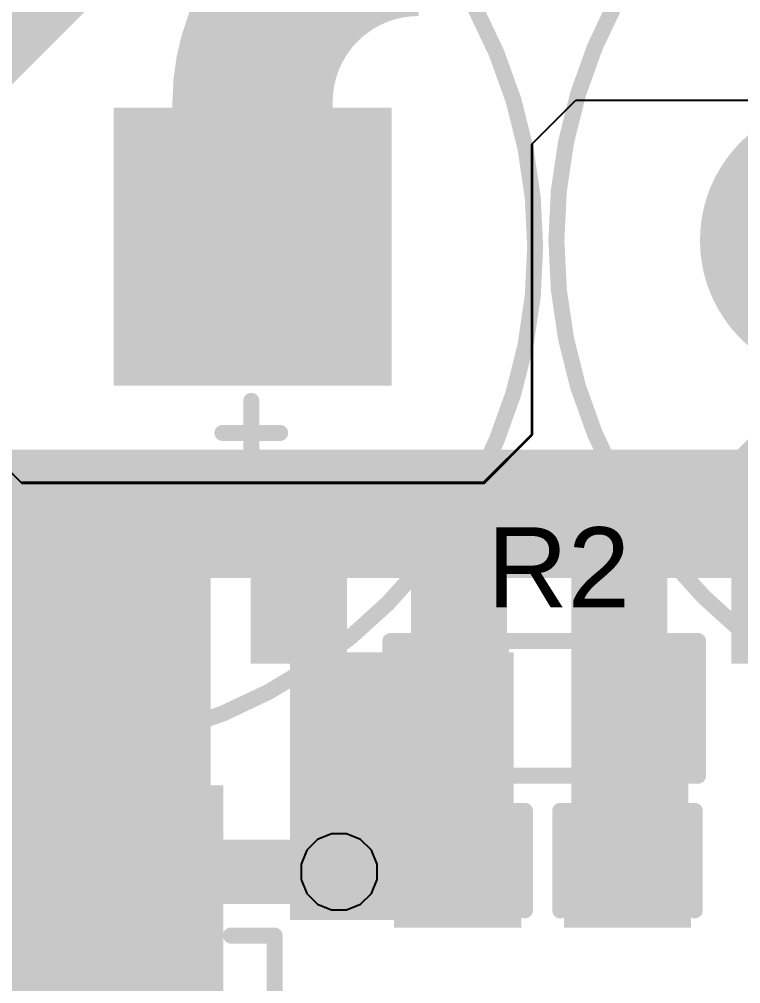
# Model space of a CAD drawing. Header units: millimetres. Extents: x -0.24 to 4.31, y -0.01 to 3.37.
# Drawn here: x 0.9612 to 1.1863, y 0.5981 to 0.899 of the extents above; entities that cross this region are included whole.
import ezdxf

# ---------------------------------------------------------------- set-up
doc = ezdxf.new("R2010")
doc.units = ezdxf.units.MM
doc.header["$MEASUREMENT"] = 0
for name, color, linetype in [('BottomLayer', 5, 'Continuous'), ('BottomOverlay', 54, 'Continuous'), ('BottomPaste', 16, 'Continuous'), ('BottomSolder', 6, 'Continuous'), ('MidLayer1', 16, 'Continuous'), ('MidLayer2', 76, 'Continuous'), ('MultiLayer', 9, 'Continuous'), ('PadHoleLayer', 156, 'Continuous'), ('TopLayer', 1, 'Continuous'), ('TopOverlay', 2, 'Continuous'), ('TopPaste', 8, 'Continuous'), ('TopSolder', 216, 'Continuous'), ('ViaHoleLayer', 16, 'Continuous')]:
    doc.layers.add(name, color=color, linetype=linetype)
doc.styles.add('Arial', font='', dxfattribs={"height": 0.2})
doc.styles.get('Arial').set_extended_font_data('Arial')

# ---------------------------------------------------------------- blocks, each defined once
blk = doc.blocks.new('6_8UF400V87EC0241_12')
at = {"layer": 'BottomLayer'}
h = blk.add_hatch(color=5, dxfattribs=at)
edge = h.paths.add_edge_path()
edge.add_arc((0.06929, 0), 0.03937, 0, 360)
at = {"layer": 'BottomSolder'}
h = blk.add_hatch(color=6, dxfattribs=at)
edge = h.paths.add_edge_path()
edge.add_arc((0.06929, 0), 0.04337, 0, 360)
at = {"layer": 'MidLayer1'}
h = blk.add_hatch(color=16, dxfattribs=at)
edge = h.paths.add_edge_path()
edge.add_arc((0.06929, 0), 0.03937, 0, 360)
at = {"layer": 'MidLayer2'}
h = blk.add_hatch(color=76, dxfattribs=at)
edge = h.paths.add_edge_path()
edge.add_arc((0.06929, 0), 0.03937, 0, 360)
at = {"layer": 'MultiLayer'}
h = blk.add_hatch(color=9, dxfattribs=at)
edge = h.paths.add_edge_path()
edge.add_arc((0.06929, 0), 0.03937, 0, 360)
at = {"layer": 'TopLayer'}
h = blk.add_hatch(color=1, dxfattribs=at)
edge = h.paths.add_edge_path()
edge.add_arc((0.06929, 0), 0.03937, 0, 360)
at = {"layer": 'TopSolder'}
h = blk.add_hatch(color=216, dxfattribs=at)
edge = h.paths.add_edge_path()
edge.add_arc((0.06929, 0), 0.04337, 0, 360)
at = {"layer": 'TopOverlay'}
for points, const_width in [([(0.15748, 0, 1), (-0.15748, 0, 1)], 0.005), ([(0.15623, 0, 1), (0.15873, 0, 1)], 0.0025)]:
    blk.add_lwpolyline(points, format="xyb", close=True, dxfattribs=dict(at, const_width=const_width))
blk = doc.blocks.new('6_8UF400V87EC0241_13')
at = {"layer": 'BottomLayer'}
blk.add_hatch(color=5, dxfattribs=at).paths.add_polyline_path([(-0.10866, 0.03937), (-0.02992, 0.03937), (-0.02992, -0.03937), (-0.10866, -0.03937)])
at = {"layer": 'BottomSolder'}
blk.add_hatch(color=6, dxfattribs=at).paths.add_polyline_path([(-0.11266, 0.04337), (-0.02592, 0.04337), (-0.02592, -0.04337), (-0.11266, -0.04337)])
at = {"layer": 'MidLayer1'}
blk.add_hatch(color=16, dxfattribs=at).paths.add_polyline_path([(-0.10866, 0.03937), (-0.02992, 0.03937), (-0.02992, -0.03937), (-0.10866, -0.03937)])
at = {"layer": 'MidLayer2'}
blk.add_hatch(color=76, dxfattribs=at).paths.add_polyline_path([(-0.10866, 0.03937), (-0.02992, 0.03937), (-0.02992, -0.03937), (-0.10866, -0.03937)])
at = {"layer": 'MultiLayer'}
blk.add_hatch(color=9, dxfattribs=at).paths.add_polyline_path([(-0.10866, 0.03937), (-0.02992, 0.03937), (-0.02992, -0.03937), (-0.10866, -0.03937)])
at = {"layer": 'PadHoleLayer'}
h = blk.add_hatch(color=156, dxfattribs=at)
edge = h.paths.add_edge_path()
edge.add_arc((-0.06929, 0), 0.01969, 0, 360)
at = {"layer": 'TopLayer'}
blk.add_hatch(color=1, dxfattribs=at).paths.add_polyline_path([(-0.10866, 0.03937), (-0.02992, 0.03937), (-0.02992, -0.03937), (-0.10866, -0.03937)])
at = {"layer": 'TopSolder'}
blk.add_hatch(color=216, dxfattribs=at).paths.add_polyline_path([(-0.11266, 0.04337), (-0.02592, 0.04337), (-0.02592, -0.04337), (-0.11266, -0.04337)])
at = {"layer": 'TopOverlay'}
for points, const_width in [([(0.15748, 0, 1), (-0.15748, 0, 1)], 0.005), ([(-0.07015, 0.06907, 1), (-0.06765, 0.06907, 1)], 0.0025), ([(-0.07915, 0.05807, 1), (-0.07665, 0.05807, 1)], 0.0025), ([(-0.06115, 0.05807, 1), (-0.05865, 0.05807, 1)], 0.0025), ([(-0.07015, 0.04807, 1), (-0.06765, 0.04807, 1)], 0.0025), ([(-0.15873, 0, 1), (-0.15623, 0, 1)], 0.0025)]:
    blk.add_lwpolyline(points, format="xyb", close=True, dxfattribs=dict(at, const_width=const_width))
at = {"layer": 'TopOverlay', "const_width": 0.005}
for points in [[(-0.0689, 0.06907), (-0.0689, 0.04807)], [(-0.0599, 0.05807), (-0.0779, 0.05807)]]:
    blk.add_lwpolyline(points, dxfattribs=at)
blk = doc.blocks.new('C___0603_18')
at = {"layer": 'TopLayer'}
for points in [[(-0.015, 0.0175), (-0.015, -0.0175), (-0.045, -0.0175), (-0.045, 0.0175)], [(0.045, 0.0175), (0.045, -0.0175), (0.015, -0.0175), (0.015, 0.0175)]]:
    blk.add_hatch(color=1, dxfattribs=at).paths.add_polyline_path(points)
at = {"layer": 'TopPaste'}
for points in [[(-0.015, 0.0175), (-0.015, -0.0175), (-0.045, -0.0175), (-0.045, 0.0175)], [(0.045, 0.0175), (0.045, -0.0175), (0.015, -0.0175), (0.015, 0.0175)]]:
    blk.add_hatch(color=8, dxfattribs=at).paths.add_polyline_path(points)
at = {"layer": 'TopSolder'}
for points in [[(-0.01264, 0.01986), (-0.01264, -0.01986), (-0.04736, -0.01986), (-0.04736, 0.01986)], [(0.04736, 0.01986), (0.04736, -0.01986), (0.01264, -0.01986), (0.01264, 0.01986)]]:
    blk.add_hatch(color=216, dxfattribs=at).paths.add_polyline_path(points)
at = {"layer": 'TopOverlay', "const_width": 0.005}
for points in [[(-0.049, 0.021), (-0.018, 0.021)], [(-0.049, 0.021), (-0.049, -0.021)], [(0.018, 0.021), (0.049, 0.021)], [(0.049, 0.021), (0.049, -0.021)], [(-0.049, -0.021), (-0.018, -0.021)], [(0.018, -0.021), (0.049, -0.021)]]:
    blk.add_lwpolyline(points, dxfattribs=at)
at = {"layer": 'TopOverlay', "const_width": 0.0025}
for points in [[(-0.05025, 0.021, 1), (-0.04775, 0.021, 1)], [(-0.05025, 0.021, 1), (-0.04775, 0.021, 1)], [(-0.01925, 0.021, 1), (-0.01675, 0.021, 1)], [(0.01675, 0.021, 1), (0.01925, 0.021, 1)], [(0.04775, 0.021, 1), (0.05025, 0.021, 1)], [(0.04775, 0.021, 1), (0.05025, 0.021, 1)], [(-0.05025, -0.021, 1), (-0.04775, -0.021, 1)], [(-0.05025, -0.021, 1), (-0.04775, -0.021, 1)], [(-0.01925, -0.021, 1), (-0.01675, -0.021, 1)], [(0.01675, -0.021, 1), (0.01925, -0.021, 1)], [(0.04775, -0.021, 1), (0.05025, -0.021, 1)], [(0.04775, -0.021, 1), (0.05025, -0.021, 1)]]:
    blk.add_lwpolyline(points, format="xyb", close=True, dxfattribs=at)
blk = doc.blocks.new('C___0603_19')
at = {"layer": 'TopLayer'}
for points in [[(-0.015, 0.0175), (-0.015, -0.0175), (-0.045, -0.0175), (-0.045, 0.0175)], [(0.045, 0.0175), (0.045, -0.0175), (0.015, -0.0175), (0.015, 0.0175)]]:
    blk.add_hatch(color=1, dxfattribs=at).paths.add_polyline_path(points)
at = {"layer": 'TopPaste'}
for points in [[(-0.015, 0.0175), (-0.015, -0.0175), (-0.045, -0.0175), (-0.045, 0.0175)], [(0.045, 0.0175), (0.045, -0.0175), (0.015, -0.0175), (0.015, 0.0175)]]:
    blk.add_hatch(color=8, dxfattribs=at).paths.add_polyline_path(points)
at = {"layer": 'TopSolder'}
for points in [[(-0.01264, 0.01986), (-0.01264, -0.01986), (-0.04736, -0.01986), (-0.04736, 0.01986)], [(0.04736, 0.01986), (0.04736, -0.01986), (0.01264, -0.01986), (0.01264, 0.01986)]]:
    blk.add_hatch(color=216, dxfattribs=at).paths.add_polyline_path(points)
at = {"layer": 'TopOverlay', "const_width": 0.005}
for points in [[(-0.049, 0.021), (-0.018, 0.021)], [(-0.049, 0.021), (-0.049, -0.021)], [(0.018, 0.021), (0.049, 0.021)], [(0.049, 0.021), (0.049, -0.021)], [(-0.049, -0.021), (-0.018, -0.021)], [(0.018, -0.021), (0.049, -0.021)]]:
    blk.add_lwpolyline(points, dxfattribs=at)
at = {"layer": 'TopOverlay', "const_width": 0.0025}
for points in [[(-0.05025, 0.021, 1), (-0.04775, 0.021, 1)], [(-0.05025, 0.021, 1), (-0.04775, 0.021, 1)], [(-0.01925, 0.021, 1), (-0.01675, 0.021, 1)], [(0.01675, 0.021, 1), (0.01925, 0.021, 1)], [(0.04775, 0.021, 1), (0.05025, 0.021, 1)], [(0.04775, 0.021, 1), (0.05025, 0.021, 1)], [(-0.05025, -0.021, 1), (-0.04775, -0.021, 1)], [(-0.05025, -0.021, 1), (-0.04775, -0.021, 1)], [(-0.01925, -0.021, 1), (-0.01675, -0.021, 1)], [(0.01675, -0.021, 1), (0.01925, -0.021, 1)], [(0.04775, -0.021, 1), (0.05025, -0.021, 1)], [(0.04775, -0.021, 1), (0.05025, -0.021, 1)]]:
    blk.add_lwpolyline(points, format="xyb", close=True, dxfattribs=at)
blk = doc.blocks.new('R___0603_27')
at = {"layer": 'TopLayer'}
for points in [[(-0.015, 0.0175), (-0.015, -0.0175), (-0.045, -0.0175), (-0.045, 0.0175)], [(0.045, 0.0175), (0.045, -0.0175), (0.015, -0.0175), (0.015, 0.0175)]]:
    blk.add_hatch(color=1, dxfattribs=at).paths.add_polyline_path(points)
at = {"layer": 'TopPaste'}
for points in [[(-0.015, 0.0175), (-0.015, -0.0175), (-0.045, -0.0175), (-0.045, 0.0175)], [(0.045, 0.0175), (0.045, -0.0175), (0.015, -0.0175), (0.015, 0.0175)]]:
    blk.add_hatch(color=8, dxfattribs=at).paths.add_polyline_path(points)
at = {"layer": 'TopSolder'}
for points in [[(-0.011, 0.0215), (-0.011, -0.0215), (-0.049, -0.0215), (-0.049, 0.0215)], [(0.049, 0.0215), (0.049, -0.0215), (0.011, -0.0215), (0.011, 0.0215)]]:
    blk.add_hatch(color=216, dxfattribs=at).paths.add_polyline_path(points)
at = {"layer": 'TopOverlay', "const_width": 0.005}
for points in [[(-0.048, -0.021), (-0.048, 0.021)], [(-0.048, 0.021), (0.048, 0.021)], [(0.048, -0.021), (0.048, 0.021)], [(-0.048, -0.021), (0.048, -0.021)]]:
    blk.add_lwpolyline(points, dxfattribs=at)
at = {"layer": 'TopOverlay', "const_width": 0.0025}
for points in [[(-0.04925, 0.021, 1), (-0.04675, 0.021, 1)], [(-0.04925, 0.021, 1), (-0.04675, 0.021, 1)], [(0.04675, 0.021, 1), (0.04925, 0.021, 1)], [(0.04675, 0.021, 1), (0.04925, 0.021, 1)], [(-0.04925, -0.021, 1), (-0.04675, -0.021, 1)], [(-0.04925, -0.021, 1), (-0.04675, -0.021, 1)], [(0.04675, -0.021, 1), (0.04925, -0.021, 1)], [(0.04675, -0.021, 1), (0.04925, -0.021, 1)]]:
    blk.add_lwpolyline(points, format="xyb", close=True, dxfattribs=at)
blk = doc.blocks.new('SOP_16_B_31')
at = {"layer": 'BottomLayer'}
for points in [[(-0.13605, 0.186), (-0.0785, 0.186), (-0.0785, 0.164), (-0.13605, 0.164)], [(0.0785, 0.186), (0.13605, 0.186), (0.13605, 0.164), (0.0785, 0.164)], [(-0.13605, 0.136), (-0.0785, 0.136), (-0.0785, 0.114), (-0.13605, 0.114)], [(0.0785, 0.136), (0.13605, 0.136), (0.13605, 0.114), (0.0785, 0.114)], [(-0.13605, 0.086), (-0.0785, 0.086), (-0.0785, 0.064), (-0.13605, 0.064)], [(0.0785, 0.086), (0.13605, 0.086), (0.13605, 0.064), (0.0785, 0.064)], [(-0.13605, 0.036), (-0.0785, 0.036), (-0.0785, 0.014), (-0.13605, 0.014)], [(0.0785, 0.036), (0.13605, 0.036), (0.13605, 0.014), (0.0785, 0.014)], [(-0.13605, -0.014), (-0.0785, -0.014), (-0.0785, -0.036), (-0.13605, -0.036)], [(0.0785, -0.014), (0.13605, -0.014), (0.13605, -0.036), (0.0785, -0.036)], [(-0.13605, -0.064), (-0.0785, -0.064), (-0.0785, -0.086), (-0.13605, -0.086)], [(0.0785, -0.064), (0.13605, -0.064), (0.13605, -0.086), (0.0785, -0.086)], [(-0.13605, -0.114), (-0.0785, -0.114), (-0.0785, -0.136), (-0.13605, -0.136)], [(0.0785, -0.114), (0.13605, -0.114), (0.13605, -0.136), (0.0785, -0.136)], [(-0.13605, -0.164), (-0.0785, -0.164), (-0.0785, -0.186), (-0.13605, -0.186)], [(0.0785, -0.164), (0.13605, -0.164), (0.13605, -0.186), (0.0785, -0.186)]]:
    blk.add_hatch(color=5, dxfattribs=at).paths.add_polyline_path(points)
at = {"layer": 'BottomPaste'}
for points in [[(-0.13605, 0.186), (-0.0785, 0.186), (-0.0785, 0.164), (-0.13605, 0.164)], [(0.0785, 0.186), (0.13605, 0.186), (0.13605, 0.164), (0.0785, 0.164)], [(-0.13605, 0.136), (-0.0785, 0.136), (-0.0785, 0.114), (-0.13605, 0.114)], [(0.0785, 0.136), (0.13605, 0.136), (0.13605, 0.114), (0.0785, 0.114)], [(-0.13605, 0.086), (-0.0785, 0.086), (-0.0785, 0.064), (-0.13605, 0.064)], [(0.0785, 0.086), (0.13605, 0.086), (0.13605, 0.064), (0.0785, 0.064)], [(-0.13605, 0.036), (-0.0785, 0.036), (-0.0785, 0.014), (-0.13605, 0.014)], [(0.0785, 0.036), (0.13605, 0.036), (0.13605, 0.014), (0.0785, 0.014)], [(-0.13605, -0.014), (-0.0785, -0.014), (-0.0785, -0.036), (-0.13605, -0.036)], [(0.0785, -0.014), (0.13605, -0.014), (0.13605, -0.036), (0.0785, -0.036)], [(-0.13605, -0.064), (-0.0785, -0.064), (-0.0785, -0.086), (-0.13605, -0.086)], [(0.0785, -0.064), (0.13605, -0.064), (0.13605, -0.086), (0.0785, -0.086)], [(-0.13605, -0.114), (-0.0785, -0.114), (-0.0785, -0.136), (-0.13605, -0.136)], [(0.0785, -0.114), (0.13605, -0.114), (0.13605, -0.136), (0.0785, -0.136)], [(-0.13605, -0.164), (-0.0785, -0.164), (-0.0785, -0.186), (-0.13605, -0.186)], [(0.0785, -0.164), (0.13605, -0.164), (0.13605, -0.186), (0.0785, -0.186)]]:
    blk.add_hatch(color=16, dxfattribs=at).paths.add_polyline_path(points)
at = {"layer": 'BottomSolder'}
for points in [[(-0.14005, 0.19), (-0.0745, 0.19), (-0.0745, 0.16), (-0.14005, 0.16)], [(0.0745, 0.19), (0.14005, 0.19), (0.14005, 0.16), (0.0745, 0.16)], [(-0.14005, 0.14), (-0.0745, 0.14), (-0.0745, 0.11), (-0.14005, 0.11)], [(0.0745, 0.14), (0.14005, 0.14), (0.14005, 0.11), (0.0745, 0.11)], [(-0.14005, 0.09), (-0.0745, 0.09), (-0.0745, 0.06), (-0.14005, 0.06)], [(0.0745, 0.09), (0.14005, 0.09), (0.14005, 0.06), (0.0745, 0.06)], [(-0.14005, 0.04), (-0.0745, 0.04), (-0.0745, 0.01), (-0.14005, 0.01)], [(0.0745, 0.04), (0.14005, 0.04), (0.14005, 0.01), (0.0745, 0.01)], [(-0.14005, -0.01), (-0.0745, -0.01), (-0.0745, -0.04), (-0.14005, -0.04)], [(0.0745, -0.01), (0.14005, -0.01), (0.14005, -0.04), (0.0745, -0.04)], [(-0.14005, -0.06), (-0.0745, -0.06), (-0.0745, -0.09), (-0.14005, -0.09)], [(0.0745, -0.06), (0.14005, -0.06), (0.14005, -0.09), (0.0745, -0.09)], [(-0.14005, -0.11), (-0.0745, -0.11), (-0.0745, -0.14), (-0.14005, -0.14)], [(0.0745, -0.11), (0.14005, -0.11), (0.14005, -0.14), (0.0745, -0.14)], [(-0.14005, -0.16), (-0.0745, -0.16), (-0.0745, -0.19), (-0.14005, -0.19)], [(0.0745, -0.16), (0.14005, -0.16), (0.14005, -0.19), (0.0745, -0.19)]]:
    blk.add_hatch(color=6, dxfattribs=at).paths.add_polyline_path(points)
at = {"layer": 'BottomOverlay'}
for points, const_width in [([(-0.0835, 0.199), (0.0835, 0.199)], 0.006), ([(-0.149, -0.17), (-0.144, -0.175)], 0.005), ([(-0.149, -0.17), (-0.149, -0.18)], 0.005), ([(-0.144, -0.175), (-0.149, -0.18)], 0.005), ([(-0.0835, -0.199), (0.0835, -0.199)], 0.006)]:
    blk.add_lwpolyline(points, dxfattribs=dict(at, const_width=const_width))
for points, const_width in [([(-0.085, 0.199, 1), (-0.082, 0.199, 1)], 0.003), ([(0.082, 0.199, 1), (0.085, 0.199, 1)], 0.003), ([(-0.15025, -0.17, 1), (-0.14775, -0.17, 1)], 0.0025), ([(-0.15025, -0.17, 1), (-0.14775, -0.17, 1)], 0.0025), ([(-0.14525, -0.175, 1), (-0.14275, -0.175, 1)], 0.0025), ([(-0.14525, -0.175, 1), (-0.14275, -0.175, 1)], 0.0025), ([(-0.15025, -0.18, 1), (-0.14775, -0.18, 1)], 0.0025), ([(-0.15025, -0.18, 1), (-0.14775, -0.18, 1)], 0.0025), ([(-0.085, -0.199, 1), (-0.082, -0.199, 1)], 0.003), ([(0.082, -0.199, 1), (0.085, -0.199, 1)], 0.003)]:
    blk.add_lwpolyline(points, format="xyb", close=True, dxfattribs=dict(at, const_width=const_width))
blk = doc.blocks.new('SMA_62')
at = {"layer": 'TopLayer'}
for points in [[(-0.12402, 0.03346), (-0.03346, 0.03346), (-0.03346, -0.03346), (-0.12402, -0.03346)], [(0.03346, 0.03346), (0.12402, 0.03346), (0.12402, -0.03346), (0.03346, -0.03346)]]:
    blk.add_hatch(color=1, dxfattribs=at).paths.add_polyline_path(points)
at = {"layer": 'TopOverlay'}
for points in [[(-0.16366, -0.056), (-0.12406, -0.056), (-0.12406, 0.05595), (-0.16366, 0.05595)], [(-0.12992, 0.03638), (-0.1022, 0.03638), (-0.1022, 0.05598), (-0.12992, 0.05598)], [(-0.12992, -0.05598), (-0.1022, -0.05598), (-0.1022, -0.03638), (-0.12992, -0.03638)]]:
    blk.add_hatch(color=2, dxfattribs=at).paths.add_polyline_path(points)
at = {"layer": 'TopPaste'}
for points in [[(-0.12402, 0.03346), (-0.03346, 0.03346), (-0.03346, -0.03346), (-0.12402, -0.03346)], [(0.03346, 0.03346), (0.12402, 0.03346), (0.12402, -0.03346), (0.03346, -0.03346)]]:
    blk.add_hatch(color=8, dxfattribs=at).paths.add_polyline_path(points)
at = {"layer": 'TopSolder'}
for points in [[(-0.12802, 0.03746), (-0.02946, 0.03746), (-0.02946, -0.03746), (-0.12802, -0.03746)], [(0.02946, 0.03746), (0.12802, 0.03746), (0.12802, -0.03746), (0.02946, -0.03746)]]:
    blk.add_hatch(color=216, dxfattribs=at).paths.add_polyline_path(points)
at = {"layer": 'TopOverlay', "const_width": 0.005}
for points in [[(-0.10465, 0.05345), (0.08115, 0.05345)], [(0.08115, 0.05345), (0.08115, 0.03985)], [(0.08115, -0.03985), (0.08115, -0.05345)], [(-0.10465, -0.05345), (0.08115, -0.05345)]]:
    blk.add_lwpolyline(points, dxfattribs=at)
at = {"layer": 'TopOverlay', "const_width": 0.0025}
for points in [[(-0.1059, 0.05345, 1), (-0.1034, 0.05345, 1)], [(0.0799, 0.05345, 1), (0.0824, 0.05345, 1)], [(0.0799, 0.05345, 1), (0.0824, 0.05345, 1)], [(0.0799, 0.03985, 1), (0.0824, 0.03985, 1)], [(0.0799, -0.03985, 1), (0.0824, -0.03985, 1)], [(-0.1059, -0.05345, 1), (-0.1034, -0.05345, 1)], [(0.0799, -0.05345, 1), (0.0824, -0.05345, 1)], [(0.0799, -0.05345, 1), (0.0824, -0.05345, 1)]]:
    blk.add_lwpolyline(points, format="xyb", close=True, dxfattribs=at)

msp = doc.modelspace()

# ---------------------------------------------------------------- hatches: boundary and pattern name
at = {"layer": 'BottomLayer'}
h = msp.add_hatch(color=5, dxfattribs=at)
edge = h.paths.add_edge_path()
edge.add_arc((1.061, 0.633), 0.00787, 0, 360)
at = {"layer": 'MidLayer1'}
h = msp.add_hatch(color=16, dxfattribs=at)
edge = h.paths.add_edge_path()
edge.add_arc((1.061, 0.633), 0.00787, 0, 360)
at = {"layer": 'MidLayer2'}
h = msp.add_hatch(color=76, dxfattribs=at)
edge = h.paths.add_edge_path()
edge.add_arc((1.061, 0.633), 0.00787, 0, 360)
at = {"layer": 'TopLayer'}
for points in [[(0.919, 0.51408), (1.0209, 0.51408), (1.0209, 0.74472), (0.919, 0.74472)], [(1.04572, 0.618), (1.1155, 0.618), (1.1155, 0.7015), (1.04572, 0.7015)], [(1.1335, 0.618), (1.17, 0.618), (1.17, 0.7015), (1.1335, 0.7015)]]:
    msp.add_hatch(color=1, dxfattribs=at).paths.add_polyline_path(points)
h = msp.add_hatch(color=1, dxfattribs=at)
edge = h.paths.add_edge_path()
edge.add_arc((1.061, 0.633), 0.00787, 0, 360)
at = {"layer": 'ViaHoleLayer'}
h = msp.add_hatch(color=16, dxfattribs=at)
edge = h.paths.add_edge_path()
edge.add_arc((1.061, 0.633), 0.00394, 0, 360)

# ---------------------------------------------------------------- linework, layer by layer
at = {"layer": 'BottomLayer'}
for points, const_width in [([(0.90092, 0.85592), (1.01367, 0.96867)], 0.05), ([(0.99843, 0.61277), (1.01866, 0.633)], 0.02), ([(1.01866, 0.633), (1.061, 0.633)], 0.02), ([(0.99843, 0.5162), (0.99843, 0.61277)], 0.02)]:
    msp.add_lwpolyline(points, dxfattribs=dict(at, const_width=const_width))
at = {"layer": 'BottomLayer', "const_width": 0.01}
for points in [[(1.01366, 0.633, 1), (1.02366, 0.633, 1)], [(1.01366, 0.633, 1), (1.02366, 0.633, 1)], [(1.056, 0.633, 1), (1.066, 0.633, 1)], [(0.99343, 0.61277, 1), (1.00343, 0.61277, 1)], [(0.99343, 0.61277, 1), (1.00343, 0.61277, 1)]]:
    msp.add_lwpolyline(points, format="xyb", close=True, dxfattribs=at)
at = {"layer": 'MidLayer1'}
for p, q in [((1.1211, 0.85997), (1.13492, 0.87378)), ((1.13492, 0.87378), (1.25859, 0.87378)), ((1.1211, 0.76957), (1.1211, 0.85997)), ((0.94672, 0.76957), (0.96174, 0.75454)), ((1.10608, 0.75454), (1.1211, 0.76957)), ((0.96174, 0.75454), (1.10608, 0.75454)), ((1.05864, 0.64487), (1.05427, 0.64307)), ((1.06336, 0.64487), (1.05864, 0.64487)), ((1.06773, 0.64307), (1.06336, 0.64487)), ((1.05427, 0.64307), (1.05093, 0.63973)), ((1.07107, 0.63973), (1.06773, 0.64307)), ((1.05093, 0.63973), (1.04913, 0.63536)), ((1.07287, 0.63536), (1.07107, 0.63973)), ((1.04913, 0.63536), (1.04913, 0.63064)), ((1.07287, 0.63064), (1.07287, 0.63536)), ((1.04913, 0.63064), (1.05093, 0.62627)), ((1.07107, 0.62627), (1.07287, 0.63064)), ((1.05093, 0.62627), (1.05427, 0.62293)), ((1.06773, 0.62293), (1.07107, 0.62627)), ((1.05427, 0.62293), (1.05864, 0.62113)), ((1.06336, 0.62113), (1.06773, 0.62293)), ((1.05864, 0.62113), (1.06336, 0.62113))]:
    msp.add_line(p, q, dxfattribs=at)
at = {"layer": 'MidLayer2'}
for p, q in [((1.12138, 0.86024), (1.13492, 0.87378)), ((1.13492, 0.87378), (1.25306, 0.87378)), ((1.12138, 0.76929), (1.12138, 0.86024)), ((0.947, 0.76929), (0.96202, 0.75427)), ((1.10636, 0.75427), (1.12138, 0.76929)), ((0.96202, 0.75427), (1.10636, 0.75427)), ((1.05864, 0.64487), (1.05427, 0.64307)), ((1.06336, 0.64487), (1.05864, 0.64487)), ((1.06773, 0.64307), (1.06336, 0.64487)), ((1.05427, 0.64307), (1.05093, 0.63973)), ((1.07107, 0.63973), (1.06773, 0.64307)), ((1.05093, 0.63973), (1.04913, 0.63536)), ((1.07287, 0.63536), (1.07107, 0.63973)), ((1.04913, 0.63536), (1.04913, 0.63064)), ((1.07287, 0.63064), (1.07287, 0.63536)), ((1.04913, 0.63064), (1.05093, 0.62627)), ((1.07107, 0.62627), (1.07287, 0.63064)), ((1.05093, 0.62627), (1.05427, 0.62293)), ((1.06773, 0.62293), (1.07107, 0.62627)), ((1.05427, 0.62293), (1.05864, 0.62113)), ((1.06336, 0.62113), (1.06773, 0.62293)), ((1.05864, 0.62113), (1.06336, 0.62113))]:
    msp.add_line(p, q, dxfattribs=at)
at = {"layer": 'TopLayer', "const_width": 0.05}
msp.add_lwpolyline([(1.034, 0.8732, -0.414214), (1.0858, 0.925)], format="xyb", dxfattribs=at)
at = {"layer": 'TopLayer'}
for points, const_width in [([(1.034, 0.828), (1.034, 0.8732)], 0.05), ([(1.19357, 0.74472), (1.217, 0.76815)], 0.04), ([(0.91953, 0.74472), (1.19357, 0.74472)], 0.04), ([(1.061, 0.633), (1.098, 0.633)], 0.02)]:
    msp.add_lwpolyline(points, dxfattribs=dict(at, const_width=const_width))
for points, const_width in [([(1.0215, 0.8732, 1), (1.0465, 0.8732, 1)], 0.025), ([(1.0215, 0.8732, 1), (1.0465, 0.8732, 1)], 0.025), ([(1.0215, 0.828, 1), (1.0465, 0.828, 1)], 0.025), ([(1.18357, 0.74472, 1), (1.20357, 0.74472, 1)], 0.02), ([(1.18357, 0.74472, 1), (1.20357, 0.74472, 1)], 0.02), ([(1.056, 0.633, 1), (1.066, 0.633, 1)], 0.01), ([(1.093, 0.633, 1), (1.103, 0.633, 1)], 0.01)]:
    msp.add_lwpolyline(points, format="xyb", close=True, dxfattribs=dict(at, const_width=const_width))

# ---------------------------------------------------------------- block references
for name, p, rotation in [('6_8UF400V87EC0241_12', (1.28629, 0.83), 180), ('6_8UF400V87EC0241_13', (0.96471, 0.828), 180), ('SOP_16_B_31', (1.17343, 0.62347), 90), ('SMA_62', (0.98743, 0.53197), 90), ('C___0603_18', (1.098, 0.603), 90), ('C___0603_19', (1.151, 0.603), 90)]:
    msp.add_blockref(name, p, dxfattribs=dict(rotation=rotation))
msp.add_blockref('R___0603_27', (1.125, 0.684))

# ---------------------------------------------------------------- texts
at = {"layer": 'TopOverlay', "style": 'Arial'}
msp.add_text('R2', height=0.025, dxfattribs=at).set_placement((1.10717, 0.7155))

doc.saveas('drawing.dxf')
